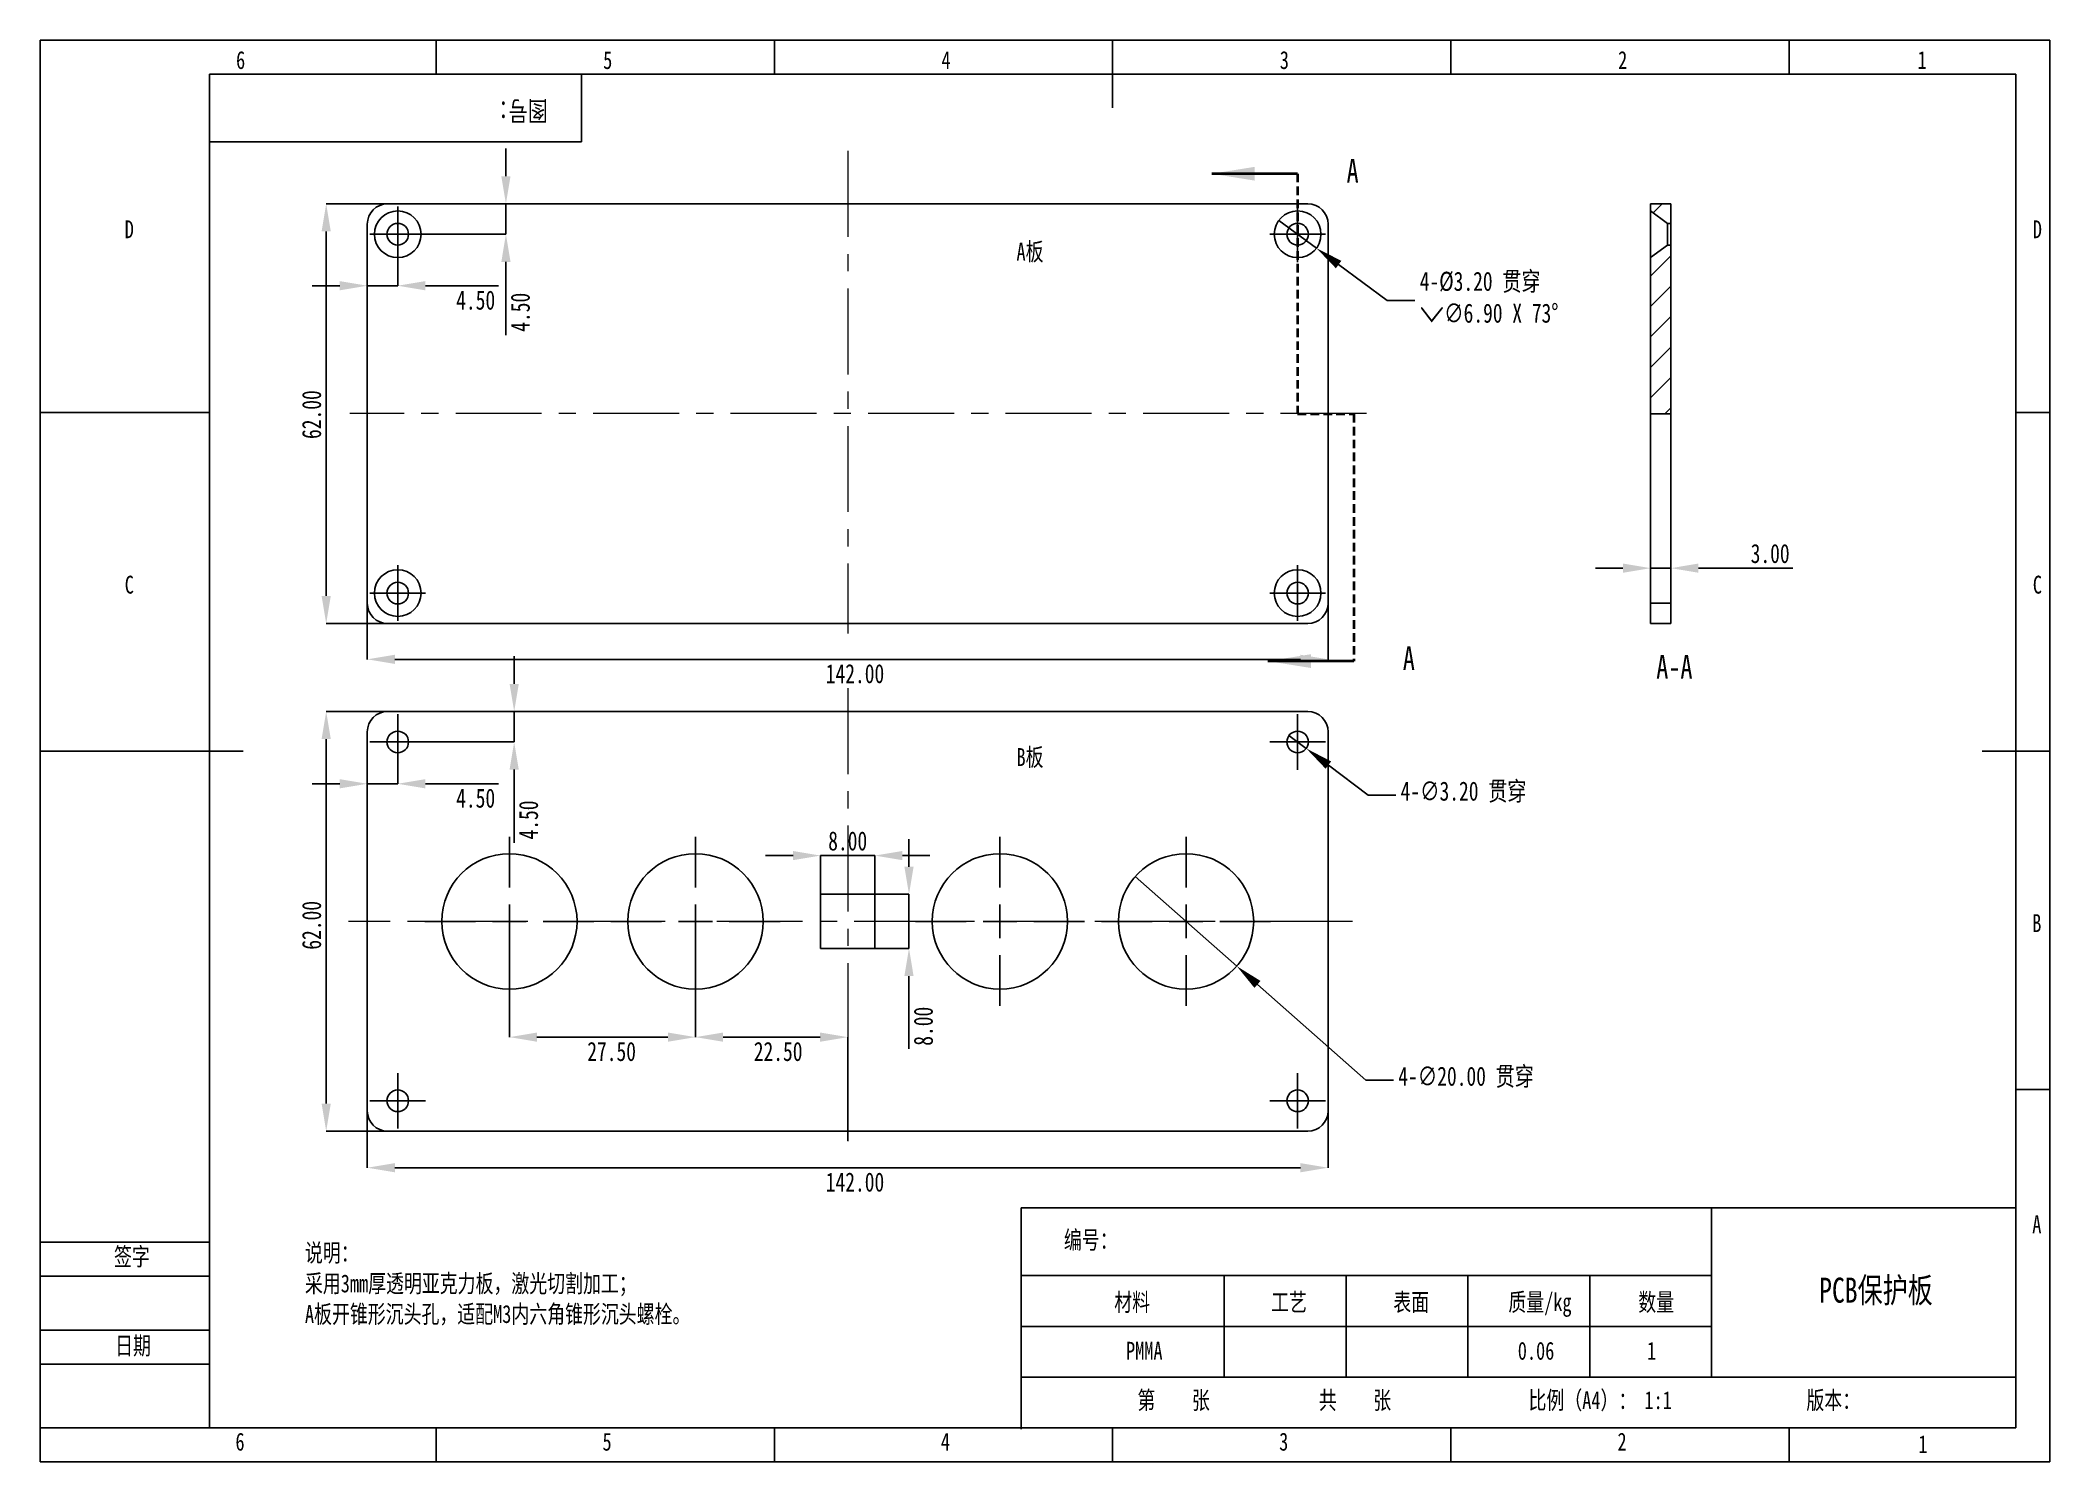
# Model space of a CAD drawing. Header units: millimetres. Extents: x 0 to 297, y 0 to 210.
import ezdxf

# ---------------------------------------------------------------- set-up
doc = ezdxf.new("R2010")
doc.units = ezdxf.units.MM
doc.header["$PDSIZE"] = -1
doc.linetypes.add('CENTERX2', pattern=[20.32, 12.7, -2.54, 2.54, -2.54])
doc.linetypes.add('HIDDEN', pattern=[1.905, 1.27, -0.635])
for name, color, linetype in [('10', 7, 'Continuous'), ('5', 7, 'Continuous'), ('SLD-0_0', 7, 'Continuous'), ('图框', 7, 'Continuous')]:
    doc.layers.add(name, color=color, linetype=linetype)
doc.layers.add('文字层', color=7, linetype='Continuous', lineweight=25)
doc.layers.add('标注层', color=7, linetype='Continuous', lineweight=25)
doc.styles.add('SLDTEXTSTYLE1', font='TXT', dxfattribs={"width": 0.7})
doc.styles.get("Standard").update_dxf_attribs({"font": ''})
doc.styles.get('Standard').set_extended_font_data('HYSWLongFangSong')
doc.dimstyles.new('SLDDIMSTYLE0', dxfattribs={"dimtxt": 2.821533, "dimasz": 4.08, "dimexe": 0, "dimexo": 0.0625, "dimgap": 0.705383, "dimtad": 0, "dimtih": 1, "dimtoh": 1, "dimrnd": 1e-09, "dimzin": 4, "dimdsep": 46, "dimtxsty": 'SLDTEXTSTYLE1', "dimblk1": 'NONE', "dimsah": 1, "dimcen": 0, "dimadec": 0, "dimazin": 1, "dimtfac": 1, "dimtmove": 0, "dimatfit": 3, "dimldrblk": 'NONE', "dimfxl": 1, "dimfrac": 2, "dimtolj": 1, "dimtzin": 12, "dimarcsym": 0})
doc.dimstyles.new('SLDDIMSTYLE1', dxfattribs={"dimtxt": 2.821533, "dimasz": 4.08, "dimexe": 0, "dimexo": 0.0625, "dimgap": 0.705383, "dimtad": 2, "dimrnd": 1e-09, "dimzin": 4, "dimdsep": 46, "dimtxsty": 'SLDTEXTSTYLE1', "dimsah": 1, "dimcen": 0.09, "dimadec": 0, "dimazin": 1, "dimtfac": 1, "dimtmove": 0, "dimatfit": 0, "dimfxl": 1, "dimfrac": 2, "dimtolj": 1, "dimtzin": 12, "dimarcsym": 0})
doc.dimstyles.new('SLDDIMSTYLE2', dxfattribs={"dimtxt": 2.821533, "dimasz": 4.08, "dimexe": 0, "dimexo": 0.0625, "dimgap": 0.705383, "dimtad": 2, "dimrnd": 1e-09, "dimzin": 4, "dimdsep": 46, "dimtxsty": 'SLDTEXTSTYLE1', "dimsah": 1, "dimcen": 0.09, "dimadec": 0, "dimazin": 1, "dimtfac": 1, "dimtofl": 0, "dimtmove": 0, "dimatfit": 3, "dimfxl": 1, "dimfrac": 2, "dimtolj": 1, "dimtzin": 12, "dimarcsym": 0})

# ---------------------------------------------------------------- blocks, each defined once
blk = doc.blocks.new('SW_NOTE_0')
at = {"layer": '标注层', "color": 0, "attachment_point": 1}
for s, insert, char_height in [('说明：', (0, 3.41), 2.646), ('采用3mm厚透明亚克力板，激光切割加工；', (0, -1.12), 2.6458), ('A板开锥形沉头孔，适配M3内六角锥形沉头螺栓。', (0, -5.64), 2.6458)]:
    blk.add_mtext(s, dxfattribs=dict(at, insert=insert, char_height=char_height))
blk = doc.blocks.new('_D')
at = {"layer": 'Defpoints', "color": 0, "transparency": 16777216}
for p in [(183.06, 183.38), (188.61, 179.28)]:
    blk.add_point(p, dxfattribs=at)
at = {"layer": '标注层', "color": 0, "lineweight": -2, "transparency": 16777216}
for p, q in [((183.06, 183.38), (188.61, 179.28)), ((199.09, 171.55), (191.9, 176.86)), ((203.17, 171.55), (199.09, 171.55))]:
    blk.add_line(p, q, dxfattribs=at)
at = {"layer": '标注层', "color": 0, "transparency": 16777216}
blk.add_solid([(192.3, 177.41), (191.49, 176.31), (188.61, 179.28)], dxfattribs=at)
at = {"layer": '标注层', "color": 0, "transparency": 16777216, "insert": (203.88, 175.8), "char_height": 2.8215, "attachment_point": 1}
blk.add_mtext('\\A1;4-%%c3.20 贯穿\\P{\\fGDT;w}∅6.90 X 73°', dxfattribs=at)
blk = doc.blocks.new('_None')
blk = doc.blocks.new('_D_1')
at = {"layer": 'Defpoints', "color": 0, "transparency": 16777216}
for p in [(184.56, 107.29), (187.12, 105.37)]:
    blk.add_point(p, dxfattribs=at)
at = {"layer": '标注层', "color": 0, "lineweight": -2, "transparency": 16777216}
for p, q in [((184.56, 107.29), (187.12, 105.37)), ((196.27, 98.5), (190.38, 102.92)), ((200.35, 98.5), (196.27, 98.5))]:
    blk.add_line(p, q, dxfattribs=at)
at = {"layer": '标注层', "color": 0, "transparency": 16777216}
blk.add_solid([(190.79, 103.46), (189.97, 102.38), (187.12, 105.37)], dxfattribs=at)
at = {"layer": '标注层', "color": 0, "transparency": 16777216, "insert": (201.05, 100.49), "char_height": 2.8215, "attachment_point": 1}
blk.add_mtext('\\A1;4-∅3.20 贯穿', dxfattribs=at)
blk = doc.blocks.new('_D_2')
at = {"layer": 'Defpoints', "color": 0, "transparency": 16777216}
for p in [(161.84, 86.45), (176.84, 73.22)]:
    blk.add_point(p, dxfattribs=at)
at = {"layer": '标注层', "color": 0, "lineweight": -2, "transparency": 16777216}
for p, q in [((161.84, 86.45), (176.84, 73.22)), ((195.92, 56.38), (179.9, 70.52)), ((200, 56.38), (195.92, 56.38))]:
    blk.add_line(p, q, dxfattribs=at)
at = {"layer": '标注层', "color": 0, "transparency": 16777216}
blk.add_solid([(180.35, 71.03), (179.45, 70.01), (176.84, 73.22)], dxfattribs=at)
at = {"layer": '标注层', "color": 0, "transparency": 16777216, "insert": (200.71, 58.37), "char_height": 2.8215, "attachment_point": 1}
blk.add_mtext('\\A1;4-∅20.00 贯穿', dxfattribs=at)
blk = doc.blocks.new('_D_3')
at = {"layer": 'Defpoints', "color": 0, "transparency": 16777216}
for p in [(123.34, 89.55), (115.34, 83.83), (123.34, 83.83)]:
    blk.add_point(p, dxfattribs=at)
at = {"layer": '标注层', "color": 0, "lineweight": -2, "transparency": 16777216}
for p, q in [((111.26, 89.55), (107.18, 89.55)), ((115.34, 83.89), (115.34, 89.55)), ((115.34, 89.55), (123.34, 89.55)), ((123.34, 83.89), (123.34, 89.55)), ((127.42, 89.55), (131.5, 89.55))]:
    blk.add_line(p, q, dxfattribs=at)
at = {"layer": '标注层', "color": 0, "transparency": 16777216}
for points in [[(111.26, 90.23), (111.26, 88.87), (115.34, 89.55)], [(127.42, 90.23), (127.42, 88.87), (123.34, 89.55)]]:
    blk.add_solid(points, dxfattribs=at)
at = {"layer": '标注层', "color": 0, "transparency": 16777216, "insert": (119.34, 93.13), "char_height": 2.822, "attachment_point": 2}
blk.add_mtext('\\A1;8.00', dxfattribs=at)
blk = doc.blocks.new('_D_4')
at = {"layer": 'Defpoints', "color": 0, "transparency": 16777216}
for p in [(123.34, 83.83), (123.34, 75.83), (128.4, 75.83)]:
    blk.add_point(p, dxfattribs=at)
at = {"layer": '标注层', "color": 0, "lineweight": -2, "transparency": 16777216}
for p, q in [((128.4, 87.91), (128.4, 91.99)), ((123.4, 83.83), (128.4, 83.83)), ((128.4, 83.83), (128.4, 75.83)), ((123.4, 75.83), (128.4, 75.83)), ((128.4, 71.75), (128.4, 61))]:
    blk.add_line(p, q, dxfattribs=at)
at = {"layer": '标注层', "color": 0, "transparency": 16777216}
for points in [[(127.72, 87.91), (129.08, 87.91), (128.4, 83.83)], [(127.72, 71.75), (129.08, 71.75), (128.4, 75.83)]]:
    blk.add_solid(points, dxfattribs=at)
at = {"layer": '标注层', "color": 0, "transparency": 16777216, "insert": (129.1, 64.34), "char_height": 2.822, "attachment_point": 2, "rotation": 90}
blk.add_mtext('\\A1;8.00', dxfattribs=at)
blk = doc.blocks.new('_D_5')
at = {"layer": 'Defpoints', "color": 0, "transparency": 16777216}
for p in [(48.34, 51.83), (190.34, 51.83), (190.34, 43.44)]:
    blk.add_point(p, dxfattribs=at)
at = {"layer": '标注层', "color": 0, "lineweight": -2, "transparency": 16777216}
for p, q in [((48.34, 51.77), (48.34, 43.44)), ((190.34, 51.77), (190.34, 43.44)), ((52.42, 43.44), (186.26, 43.44))]:
    blk.add_line(p, q, dxfattribs=at)
at = {"layer": '标注层', "color": 0, "transparency": 16777216}
for points in [[(52.42, 44.12), (52.42, 42.76), (48.34, 43.44)], [(186.26, 44.12), (186.26, 42.76), (190.34, 43.44)]]:
    blk.add_solid(points, dxfattribs=at)
at = {"layer": '标注层', "color": 0, "transparency": 16777216, "insert": (120.42, 42.74), "char_height": 2.822, "attachment_point": 2}
blk.add_mtext('\\A1;142.00', dxfattribs=at)
blk = doc.blocks.new('_D_6')
at = {"layer": 'Defpoints', "color": 0, "transparency": 16777216}
for p in [(51.34, 110.83), (42.27, 48.83), (51.34, 48.83)]:
    blk.add_point(p, dxfattribs=at)
at = {"layer": '标注层', "color": 0, "lineweight": -2, "transparency": 16777216}
for p, q in [((51.28, 110.83), (42.27, 110.83)), ((42.27, 106.75), (42.27, 52.91)), ((51.28, 48.83), (42.27, 48.83))]:
    blk.add_line(p, q, dxfattribs=at)
at = {"layer": '标注层', "color": 0, "transparency": 16777216}
for points in [[(41.59, 106.75), (42.95, 106.75), (42.27, 110.83)], [(41.59, 52.91), (42.95, 52.91), (42.27, 48.83)]]:
    blk.add_solid(points, dxfattribs=at)
at = {"layer": '标注层', "color": 0, "transparency": 16777216, "insert": (38.69, 79.25), "char_height": 2.822, "attachment_point": 2, "rotation": 90}
blk.add_mtext('\\A1;62.00', dxfattribs=at)
blk = doc.blocks.new('_D_7')
at = {"layer": 'Defpoints', "color": 0, "transparency": 16777216}
for p in [(48.34, 126.83), (190.34, 126.83), (190.34, 118.54)]:
    blk.add_point(p, dxfattribs=at)
at = {"layer": '标注层', "color": 0, "lineweight": -2, "transparency": 16777216}
for p, q in [((48.34, 126.77), (48.34, 118.54)), ((190.34, 126.77), (190.34, 118.54)), ((52.42, 118.54), (186.26, 118.54))]:
    blk.add_line(p, q, dxfattribs=at)
at = {"layer": '标注层', "color": 0, "transparency": 16777216}
for points in [[(52.42, 119.22), (52.42, 117.86), (48.34, 118.54)], [(186.26, 119.22), (186.26, 117.86), (190.34, 118.54)]]:
    blk.add_solid(points, dxfattribs=at)
at = {"layer": '标注层', "color": 0, "transparency": 16777216, "insert": (120.42, 117.84), "char_height": 2.822, "attachment_point": 2}
blk.add_mtext('\\A1;142.00', dxfattribs=at)
blk = doc.blocks.new('_D_8')
at = {"layer": 'Defpoints', "color": 0, "transparency": 16777216}
for p in [(42.27, 185.83), (51.34, 185.83), (51.34, 123.83)]:
    blk.add_point(p, dxfattribs=at)
at = {"layer": '标注层', "color": 0, "lineweight": -2, "transparency": 16777216}
for p, q in [((51.28, 185.83), (42.27, 185.83)), ((42.27, 127.91), (42.27, 181.75)), ((51.28, 123.83), (42.27, 123.83))]:
    blk.add_line(p, q, dxfattribs=at)
at = {"layer": '标注层', "color": 0, "transparency": 16777216}
for points in [[(41.59, 181.75), (42.95, 181.75), (42.27, 185.83)], [(41.59, 127.91), (42.95, 127.91), (42.27, 123.83)]]:
    blk.add_solid(points, dxfattribs=at)
at = {"layer": '标注层', "color": 0, "transparency": 16777216, "insert": (38.69, 154.69), "char_height": 2.822, "attachment_point": 2, "rotation": 90}
blk.add_mtext('\\A1;62.00', dxfattribs=at)
blk = doc.blocks.new('_D_9')
at = {"layer": 'Defpoints', "color": 0, "transparency": 16777216}
for p in [(48.34, 182.83), (52.84, 177.23), (48.34, 173.73)]:
    blk.add_point(p, dxfattribs=at)
at = {"layer": '标注层', "color": 0, "lineweight": -2, "transparency": 16777216}
for p, q in [((48.34, 182.77), (48.34, 173.73)), ((52.84, 177.17), (52.84, 173.73)), ((44.26, 173.73), (40.18, 173.73)), ((48.34, 173.73), (52.84, 173.73)), ((56.92, 173.73), (67.73, 173.73))]:
    blk.add_line(p, q, dxfattribs=at)
at = {"layer": '标注层', "color": 0, "transparency": 16777216}
for points in [[(44.26, 174.41), (44.26, 173.05), (48.34, 173.73)], [(56.92, 174.41), (56.92, 173.05), (52.84, 173.73)]]:
    blk.add_solid(points, dxfattribs=at)
at = {"layer": '标注层', "color": 0, "transparency": 16777216, "insert": (64.36, 173.02), "char_height": 2.822, "attachment_point": 2}
blk.add_mtext('\\A1;4.50', dxfattribs=at)
blk = doc.blocks.new('_D_10')
at = {"layer": 'Defpoints', "color": 0, "transparency": 16777216}
for p in [(51.34, 185.83), (68.83, 185.83), (56.94, 181.33)]:
    blk.add_point(p, dxfattribs=at)
at = {"layer": '标注层', "color": 0, "lineweight": -2, "transparency": 16777216}
for p, q in [((68.83, 189.91), (68.83, 193.99)), ((51.4, 185.83), (68.83, 185.83)), ((68.83, 185.83), (68.83, 181.33)), ((57, 181.33), (68.83, 181.33)), ((68.83, 177.25), (68.83, 166.44))]:
    blk.add_line(p, q, dxfattribs=at)
at = {"layer": '标注层', "color": 0, "transparency": 16777216}
for points in [[(68.15, 189.91), (69.51, 189.91), (68.83, 185.83)], [(68.15, 177.25), (69.51, 177.25), (68.83, 181.33)]]:
    blk.add_solid(points, dxfattribs=at)
at = {"layer": '标注层', "color": 0, "transparency": 16777216, "insert": (69.53, 169.81), "char_height": 2.822, "attachment_point": 2, "rotation": 90}
blk.add_mtext('\\A1;4.50', dxfattribs=at)
blk = doc.blocks.new('_D_11')
at = {"layer": 'Defpoints', "color": 0, "transparency": 16777216}
for p in [(51.34, 110.83), (70.05, 110.83), (52.84, 106.33)]:
    blk.add_point(p, dxfattribs=at)
at = {"layer": '标注层', "color": 0, "lineweight": -2, "transparency": 16777216}
for p, q in [((70.05, 114.91), (70.05, 118.99)), ((51.4, 110.83), (70.05, 110.83)), ((70.05, 110.83), (70.05, 106.33)), ((52.9, 106.33), (70.05, 106.33)), ((70.05, 102.25), (70.05, 91.44))]:
    blk.add_line(p, q, dxfattribs=at)
at = {"layer": '标注层', "color": 0, "transparency": 16777216}
for points in [[(69.37, 114.91), (70.73, 114.91), (70.05, 110.83)], [(69.37, 102.25), (70.73, 102.25), (70.05, 106.33)]]:
    blk.add_solid(points, dxfattribs=at)
at = {"layer": '标注层', "color": 0, "transparency": 16777216, "insert": (70.75, 94.81), "char_height": 2.822, "attachment_point": 2, "rotation": 90}
blk.add_mtext('\\A1;4.50', dxfattribs=at)
blk = doc.blocks.new('_D_12')
at = {"layer": 'Defpoints', "color": 0, "transparency": 16777216}
for p in [(48.34, 107.83), (52.84, 106.33), (48.34, 100.16)]:
    blk.add_point(p, dxfattribs=at)
at = {"layer": '标注层', "color": 0, "lineweight": -2, "transparency": 16777216}
for p, q in [((48.34, 107.77), (48.34, 100.16)), ((52.84, 106.27), (52.84, 100.16)), ((44.26, 100.16), (40.18, 100.16)), ((48.34, 100.16), (52.84, 100.16)), ((56.92, 100.16), (67.73, 100.16))]:
    blk.add_line(p, q, dxfattribs=at)
at = {"layer": '标注层', "color": 0, "transparency": 16777216}
for points in [[(44.26, 100.84), (44.26, 99.48), (48.34, 100.16)], [(56.92, 100.84), (56.92, 99.48), (52.84, 100.16)]]:
    blk.add_solid(points, dxfattribs=at)
at = {"layer": '标注层', "color": 0, "transparency": 16777216, "insert": (64.36, 99.45), "char_height": 2.822, "attachment_point": 2}
blk.add_mtext('\\A1;4.50', dxfattribs=at)
blk = doc.blocks.new('_D_13')
at = {"layer": 'Defpoints', "color": 0, "transparency": 16777216}
for p in [(69.34, 79.83), (96.84, 79.83), (96.84, 62.73)]:
    blk.add_point(p, dxfattribs=at)
at = {"layer": '标注层', "color": 0, "lineweight": -2, "transparency": 16777216}
for p, q in [((69.34, 79.77), (69.34, 62.73)), ((96.84, 79.77), (96.84, 62.73)), ((73.42, 62.73), (92.76, 62.73))]:
    blk.add_line(p, q, dxfattribs=at)
at = {"layer": '标注层', "color": 0, "transparency": 16777216}
for points in [[(73.42, 63.41), (73.42, 62.05), (69.34, 62.73)], [(92.76, 63.41), (92.76, 62.05), (96.84, 62.73)]]:
    blk.add_solid(points, dxfattribs=at)
at = {"layer": '标注层', "color": 0, "transparency": 16777216, "insert": (84.45, 62.03), "char_height": 2.822, "attachment_point": 2}
blk.add_mtext('\\A1;27.50', dxfattribs=at)
blk = doc.blocks.new('_D_14')
at = {"layer": 'Defpoints', "color": 0, "transparency": 16777216}
for p in [(96.84, 79.83), (119.34, 62.73), (119.34, 47.36)]:
    blk.add_point(p, dxfattribs=at)
at = {"layer": '标注层', "color": 0, "lineweight": -2, "transparency": 16777216}
for p, q in [((96.84, 79.77), (96.84, 62.73)), ((100.92, 62.73), (115.26, 62.73)), ((119.34, 47.42), (119.34, 62.73))]:
    blk.add_line(p, q, dxfattribs=at)
at = {"layer": '标注层', "color": 0, "transparency": 16777216}
for points in [[(100.92, 63.41), (100.92, 62.05), (96.84, 62.73)], [(115.26, 63.41), (115.26, 62.05), (119.34, 62.73)]]:
    blk.add_solid(points, dxfattribs=at)
at = {"layer": '标注层', "color": 0, "transparency": 16777216, "insert": (109.06, 62.03), "char_height": 2.822, "attachment_point": 2}
blk.add_mtext('\\A1;22.50', dxfattribs=at)
blk = doc.blocks.new('SW_CENTERMARKSYMBOL_0')
at = {"layer": '标注层', "color": 0}
for p, q in [((0, 2.5), (0, 4.1)), ((-2.5, 0), (-4.1, 0)), ((0, 0), (-2.5, 0)), ((0, 0), (0, 2.5)), ((0, 0), (0, -2.5)), ((0, 0), (2.5, 0)), ((2.5, 0), (4.1, 0)), ((0, -2.5), (0, -4.1))]:
    blk.add_line(p, q, dxfattribs=at)
blk = doc.blocks.new('SW_CENTERMARKSYMBOL_1')
at = {"layer": '标注层', "color": 0}
for p, q in [((0, 2.5), (0, 4.1)), ((-2.5, 0), (-4.1, 0)), ((0, 0), (-2.5, 0)), ((0, 0), (0, 2.5)), ((0, 0), (0, -2.5)), ((0, 0), (2.5, 0)), ((2.5, 0), (4.1, 0)), ((0, -2.5), (0, -4.1))]:
    blk.add_line(p, q, dxfattribs=at)
blk = doc.blocks.new('SW_CENTERMARKSYMBOL_2')
at = {"layer": '标注层', "color": 0}
for p, q in [((0, 2.5), (0, 4.1)), ((-2.5, 0), (-4.1, 0)), ((0, 0), (-2.5, 0)), ((0, 0), (0, 2.5)), ((0, 0), (0, -2.5)), ((0, 0), (2.5, 0)), ((2.5, 0), (4.1, 0)), ((0, -2.5), (0, -4.1))]:
    blk.add_line(p, q, dxfattribs=at)
blk = doc.blocks.new('SW_CENTERMARKSYMBOL_3')
at = {"layer": '标注层', "color": 0}
for p, q in [((0, 2.5), (0, 4.1)), ((-2.5, 0), (-4.1, 0)), ((0, 0), (-2.5, 0)), ((0, 0), (0, 2.5)), ((0, 0), (0, -2.5)), ((0, 0), (2.5, 0)), ((2.5, 0), (4.1, 0)), ((0, -2.5), (0, -4.1))]:
    blk.add_line(p, q, dxfattribs=at)
blk = doc.blocks.new('SW_CENTERMARKSYMBOL_4')
at = {"layer": '标注层', "color": 0}
for p, q in [((0, 5), (0, 12.5)), ((-5, 0), (-12.5, 0)), ((0, 0), (-2.5, 0)), ((0, 0), (0, 2.5)), ((0, 0), (0, -2.5)), ((0, 0), (2.5, 0)), ((5, 0), (12.5, 0)), ((0, -5), (0, -12.5))]:
    blk.add_line(p, q, dxfattribs=at)
blk = doc.blocks.new('SW_CENTERMARKSYMBOL_5')
at = {"layer": '标注层', "color": 0}
for p, q in [((0, 5), (0, 12.5)), ((-5, 0), (-12.5, 0)), ((0, 0), (-2.5, 0)), ((0, 0), (0, 2.5)), ((0, 0), (0, -2.5)), ((0, 0), (2.5, 0)), ((5, 0), (12.5, 0)), ((0, -5), (0, -12.5))]:
    blk.add_line(p, q, dxfattribs=at)
blk = doc.blocks.new('SW_CENTERMARKSYMBOL_6')
at = {"layer": '标注层', "color": 0}
for p, q in [((0, 5), (0, 12.5)), ((-5, 0), (-12.5, 0)), ((0, 0), (-2.5, 0)), ((0, 0), (0, 2.5)), ((0, 0), (0, -2.5)), ((0, 0), (2.5, 0)), ((5, 0), (12.5, 0)), ((0, -5), (0, -12.5))]:
    blk.add_line(p, q, dxfattribs=at)
blk = doc.blocks.new('SW_CENTERMARKSYMBOL_7')
at = {"layer": '标注层', "color": 0}
for p, q in [((0, 5), (0, 12.5)), ((-5, 0), (-12.5, 0)), ((0, 0), (-2.5, 0)), ((0, 0), (0, 2.5)), ((0, 0), (0, -2.5)), ((0, 0), (2.5, 0)), ((5, 0), (12.5, 0)), ((0, -5), (0, -12.5))]:
    blk.add_line(p, q, dxfattribs=at)
blk = doc.blocks.new('SW_CENTERMARKSYMBOL_8')
at = {"layer": '标注层', "color": 0}
for p, q in [((0, 2.5), (0, 4.1)), ((-2.5, 0), (-4.1, 0)), ((0, 0), (-2.5, 0)), ((0, 0), (0, 2.5)), ((0, 0), (0, -2.5)), ((0, 0), (2.5, 0)), ((2.5, 0), (4.1, 0)), ((0, -2.5), (0, -4.1))]:
    blk.add_line(p, q, dxfattribs=at)
blk = doc.blocks.new('SW_CENTERMARKSYMBOL_9')
at = {"layer": '标注层', "color": 0}
for p, q in [((0, 2.5), (0, 4.1)), ((-2.5, 0), (-4.1, 0)), ((0, 0), (-2.5, 0)), ((0, 0), (0, 2.5)), ((0, 0), (0, -2.5)), ((0, 0), (2.5, 0)), ((2.5, 0), (4.1, 0)), ((0, -2.5), (0, -4.1))]:
    blk.add_line(p, q, dxfattribs=at)
blk = doc.blocks.new('SW_CENTERMARKSYMBOL_10')
at = {"layer": '标注层', "color": 0}
for p, q in [((0, 2.5), (0, 4.1)), ((-2.5, 0), (-4.1, 0)), ((0, 0), (-2.5, 0)), ((0, 0), (0, 2.5)), ((0, 0), (0, -2.5)), ((0, 0), (2.5, 0)), ((2.5, 0), (4.1, 0)), ((0, -2.5), (0, -4.1))]:
    blk.add_line(p, q, dxfattribs=at)
blk = doc.blocks.new('SW_CENTERMARKSYMBOL_11')
at = {"layer": '标注层', "color": 0}
for p, q in [((0, 2.5), (0, 4.1)), ((-2.5, 0), (-4.1, 0)), ((0, 0), (-2.5, 0)), ((0, 0), (0, 2.5)), ((0, 0), (0, -2.5)), ((0, 0), (2.5, 0)), ((2.5, 0), (4.1, 0)), ((0, -2.5), (0, -4.1))]:
    blk.add_line(p, q, dxfattribs=at)
blk = doc.blocks.new('_D_15')
at = {"layer": 'Defpoints', "color": 0, "transparency": 16777216}
for p in [(238, 132.01), (238, 126.83), (241, 126.83)]:
    blk.add_point(p, dxfattribs=at)
at = {"layer": '标注层', "color": 0, "lineweight": -2, "transparency": 16777216}
for p, q in [((233.92, 132.01), (229.84, 132.01)), ((238, 126.89), (238, 132.01)), ((238, 132.01), (241, 132.01)), ((241, 126.89), (241, 132.01)), ((245.08, 132.01), (259, 132.01))]:
    blk.add_line(p, q, dxfattribs=at)
at = {"layer": '标注层', "color": 0, "transparency": 16777216}
for points in [[(233.92, 132.69), (233.92, 131.33), (238, 132.01)], [(245.08, 132.69), (245.08, 131.33), (241, 132.01)]]:
    blk.add_solid(points, dxfattribs=at)
at = {"layer": '标注层', "color": 0, "transparency": 16777216, "insert": (255.67, 135.59), "char_height": 2.822, "attachment_point": 2}
blk.add_mtext('\\A1;3.00', dxfattribs=at)

msp = doc.modelspace()

# ---------------------------------------------------------------- hatches: boundary and pattern name
at = {"linetype": 'Continuous', "lineweight": 18}
h = msp.add_hatch(dxfattribs=at)
h.set_pattern_fill('ANSI31', angle=3e-322, style=0)
h.paths.add_polyline_path([(241.004, 185.832), (238.004, 185.832), (238.004, 184.782), (240.504, 182.932), (241.004, 182.932)], flags=0)
h = msp.add_hatch(dxfattribs=at)
h.set_pattern_fill('ANSI31', angle=3e-322, style=0)
h.paths.add_polyline_path([(238.004, 154.793), (241.004, 154.793), (241.004, 179.732), (240.504, 179.732), (238.004, 177.882)], flags=0)

# ---------------------------------------------------------------- linework, layer by layer
at = {"color": 7, "linetype": 'Continuous', "lineweight": 35}
for p, q in [((185.839, 190.277), (173.139, 190.277)), ((194.151, 118.279), (181.451, 118.279))]:
    msp.add_line(p, q, dxfattribs=at)
at = {"color": 7, "linetype": 'HIDDEN', "lineweight": 35}
for p, q in [((185.839, 190.277), (185.839, 154.793)), ((185.839, 154.793), (194.151, 154.793)), ((194.151, 154.793), (194.151, 118.279))]:
    msp.add_line(p, q, dxfattribs=at)
at = {"color": 7, "linetype": 'Continuous', "lineweight": 25}
for p, q in [((51.339, 185.832), (187.339, 185.832)), ((238.004, 184.782), (238.004, 185.832)), ((238.004, 185.832), (241.004, 185.832)), ((238.004, 177.882), (238.004, 184.782)), ((238.004, 184.782), (240.504, 182.932)), ((241.004, 182.932), (241.004, 185.832)), ((48.339, 126.832), (48.339, 182.832)), ((190.339, 182.832), (190.339, 126.832)), ((240.504, 182.932), (240.504, 179.732)), ((240.504, 182.932), (241.004, 182.932)), ((241.004, 179.732), (241.004, 182.932)), ((240.504, 179.732), (238.004, 177.882)), ((241.004, 179.732), (240.504, 179.732)), ((241.004, 154.793), (241.004, 179.732)), ((238.004, 154.793), (238.004, 177.882)), ((238.004, 154.793), (241.004, 154.793)), ((238.004, 154.793), (238.004, 126.832)), ((241.004, 154.793), (241.004, 126.832)), ((241.004, 126.832), (238.004, 126.832)), ((238.004, 126.832), (238.004, 123.832)), ((241.004, 126.832), (241.004, 123.832)), ((187.339, 123.832), (51.339, 123.832)), ((241.004, 123.832), (238.004, 123.832)), ((51.339, 110.832), (187.339, 110.832)), ((48.339, 51.832), (48.339, 107.832)), ((190.339, 107.832), (190.339, 51.832)), ((115.339, 83.832), (123.339, 83.832)), ((115.339, 75.832), (115.339, 83.832)), ((123.339, 83.832), (123.339, 75.832)), ((123.339, 75.832), (115.339, 75.832)), ((187.339, 48.832), (51.339, 48.832))]:
    msp.add_line(p, q, dxfattribs=at)
for centre, radius in [((52.839, 181.332), 3.45), ((185.839, 181.332), 3.45), ((52.839, 181.332), 1.6), ((185.839, 181.332), 1.6), ((52.839, 128.332), 3.45), ((185.839, 128.332), 3.45), ((52.839, 128.332), 1.6), ((185.839, 128.332), 1.6), ((52.839, 106.332), 1.6), ((185.839, 106.332), 1.6), ((69.339, 79.832), 10), ((96.839, 79.832), 10), ((141.839, 79.832), 10), ((169.339, 79.832), 10), ((52.839, 53.332), 1.6), ((185.839, 53.332), 1.6)]:
    msp.add_circle(centre, radius, dxfattribs=at)
for centre, start, end in [((51.339, 182.832), 90, 180), ((187.339, 182.832), 0, 90), ((51.339, 126.832), 180, 270), ((187.339, 126.832), 270, 0), ((51.339, 107.832), 90, 180), ((187.339, 107.832), 0, 90), ((51.339, 51.832), 180, 270), ((187.339, 51.832), 270, 0)]:
    msp.add_arc(centre, 3, start, end, dxfattribs=at)
at = {"color": 7, "linetype": 'Continuous', "lineweight": 35}
for points in [[(173.139, 190.277), (179.489, 189.261), (179.489, 191.293)], [(181.451, 118.279), (187.801, 117.263), (187.801, 119.295)]]:
    msp.add_solid(points, dxfattribs=at)
at = {"layer": '5', "color": 7, "lineweight": 25}
for q in [(145, 4.83), (292, 37.5)]:
    msp.add_line((145, 37.5), q, dxfattribs=at)
at = {"layer": 'SLD-0_0'}
for p, q in [((80, 195), (80, 205)), ((25, 195), (80, 195)), ((247, 12.5), (247, 37.5)), ((145, 27.5), (247, 27.5)), ((175, 12.5), (175, 27.5)), ((193, 27.5), (193, 12.5)), ((211, 27.5), (211, 12.5)), ((229, 27.5), (229, 12.5)), ((175, 20), (145, 20)), ((193, 20), (175, 20)), ((211, 20), (193, 20)), ((211, 20), (229, 20)), ((229, 20), (247, 20)), ((145, 12.5), (292, 12.5))]:
    msp.add_line(p, q, dxfattribs=at)
at = {"layer": '图框'}
for p, q in [((0, 0), (0, 210)), ((0, 210), (297, 210)), ((58.5, 210), (58.5, 205)), ((108.5, 210), (108.5, 205)), ((208.5, 210), (208.5, 205)), ((258.5, 210), (258.5, 205)), ((297, 0), (297, 210)), ((0, 155), (25, 155)), ((297, 155), (292, 155)), ((297, 55), (292, 55)), ((0, 32.43), (25, 32.43)), ((0, 27.43), (25, 27.43)), ((0, 19.43), (25, 19.43)), ((0, 14.43), (25, 14.43)), ((0, 5), (25, 5)), ((58.5, 0), (58.5, 5)), ((108.5, 0), (108.5, 5)), ((208.5, 0), (208.5, 5)), ((258.5, 0), (258.5, 5)), ((0, 0), (297, 0))]:
    msp.add_line(p, q, dxfattribs=at)
at = {"layer": '图框', "lineweight": 25}
for p, q in [((158.5, 210), (158.5, 200)), ((0, 105), (30, 105)), ((297, 105), (287, 105)), ((25, 5), (292, 5)), ((158.5, 0), (158.5, 5))]:
    msp.add_line(p, q, dxfattribs=at)
at = {"layer": '图框', "linetype": 'Continuous', "lineweight": 25}
for p, q in [((25, 5), (25, 205)), ((25, 205), (292, 205)), ((292, 5), (292, 205))]:
    msp.add_line(p, q, dxfattribs=at)
at = {"layer": '标注层', "linetype": 'CENTERX2', "lineweight": 18}
for p, q in [((119.339, 193.647), (119.339, 122.357)), ((196.024, 154.832), (45.749, 154.832)), ((119.339, 114.302), (119.339, 47.358)), ((193.964, 79.832), (45.583, 79.832))]:
    msp.add_line(p, q, dxfattribs=at)

# ---------------------------------------------------------------- block references
at = {"layer": '标注层'}
for name, p in [('SW_CENTERMARKSYMBOL_1', (52.839, 181.332)), ('SW_CENTERMARKSYMBOL_3', (185.839, 181.332)), ('SW_CENTERMARKSYMBOL_0', (52.839, 128.332)), ('SW_CENTERMARKSYMBOL_2', (185.839, 128.332)), ('SW_CENTERMARKSYMBOL_9', (52.839, 106.332)), ('SW_CENTERMARKSYMBOL_10', (185.839, 106.332)), ('SW_CENTERMARKSYMBOL_5', (69.339, 79.832)), ('SW_CENTERMARKSYMBOL_6', (96.839, 79.832)), ('SW_CENTERMARKSYMBOL_4', (141.839, 79.832)), ('SW_CENTERMARKSYMBOL_7', (169.339, 79.832)), ('SW_CENTERMARKSYMBOL_8', (52.839, 53.332)), ('SW_CENTERMARKSYMBOL_11', (185.839, 53.332)), ('SW_NOTE_0', (39.127, 28.792))]:
    msp.add_blockref(name, p, dxfattribs=at)

# ---------------------------------------------------------------- texts
at = {"color": 7, "linetype": 'Continuous', "char_height": 3.5, "attachment_point": 1}
for insert in [(193.068, 192.443), (201.381, 120.445)]:
    msp.add_mtext('A', dxfattribs=dict(at, insert=insert))
at = {"layer": '10', "color": 7, "char_height": 2.6458, "attachment_point": 2}
for s, insert in [('签字', (13.558, 31.638)), ('日期', (13.708, 18.475))]:
    msp.add_mtext(s, dxfattribs=dict(at, insert=insert))
at = {"layer": '图框', "char_height": 2.646, "attachment_point": 2}
for s, insert in [('6', (29.625, 208.396)), ('5', (83.875, 208.396)), ('4', (133.875, 208.396)), ('3', (183.875, 208.396)), ('2', (233.875, 208.396)), ('1', (278.125, 208.396)), ('D', (13.164, 183.396)), ('D', (295.164, 183.396)), ('C', (13.164, 130.896)), ('C', (295.164, 130.896)), ('B', (295.082, 80.896)), ('A', (295.082, 36.415)), ('6', (29.53, 4.3)), ('5', (83.78, 4.3)), ('4', (133.78, 4.3)), ('3', (183.78, 4.3)), ('2', (233.78, 4.3)), ('1', (278.256, 3.925))]:
    msp.add_mtext(s, dxfattribs=dict(at, insert=insert))
at = {"layer": '文字层', "color": 7, "insert": (70.637, 198.063), "char_height": 2.9104, "attachment_point": 2, "rotation": 180}
msp.add_mtext('图号：', dxfattribs=at)
at = {"layer": '文字层', "color": 7, "char_height": 2.6458}
for s, insert, attachment_point in [('编号：', (155.261, 34.106), 2), ('材料', (161.383, 24.913), 2), ('工艺', (184.564, 24.913), 2), ('表面', (202.627, 24.913), 2), ('质量/kg', (221.649, 24.913), 2), ('数量', (238.828, 24.913), 2), ('第    张', (172.851, 10.428), 3), ('共    张', (194.312, 10.428), 2), ('比例（A4）：', (227.923, 10.428), 2), ('版本：', (264.996, 10.428), 2)]:
    msp.add_mtext(s, dxfattribs=dict(at, insert=insert, attachment_point=attachment_point))
at = {"layer": '文字层', "attachment_point": 2}
for s, insert, char_height in [('PCB保护板', (271.314, 27.207), 3.7042), ('PMMA', (163.175, 17.722), 2.6458), ('0.06', (221.072, 17.722), 2.6458), ('1', (238.149, 17.722), 2.646), ('1:1', (239.116, 10.428), 2.6458)]:
    msp.add_mtext(s, dxfattribs=dict(at, insert=insert, char_height=char_height))
at = {"layer": '标注层'}
for s, insert, char_height, attachment_point in [('A板', (144.285, 180.098), 2.6458, 1), ('A-A', (241.516, 119.188), 3.5, 2), ('B板', (144.285, 105.424), 2.6458, 1)]:
    msp.add_mtext(s, dxfattribs=dict(at, insert=insert, char_height=char_height, attachment_point=attachment_point))

# ---------------------------------------------------------------- dimensions: what is measured, and where the dimension line sits
for base, p1, p2, angle, dimstyle, picture, middle in [((68.829, 185.832), (56.939, 181.332), (51.339, 185.832), 90, 'SLDDIMSTYLE1', '_D_10', (68.829, 169.806)), ((42.267, 185.832), (51.339, 123.832), (51.339, 185.832), 90, 'SLDDIMSTYLE2', '_D_8', (42.267, 154.686)), ((70.047, 110.832), (52.839, 106.332), (51.339, 110.832), 90, 'SLDDIMSTYLE1', '_D_11', (70.047, 94.806)), ((42.267, 48.832), (51.339, 110.832), (51.339, 48.832), 90, 'SLDDIMSTYLE2', '_D_6', (42.267, 79.252)), ((128.399, 75.832), (123.339, 83.832), (123.339, 75.832), 90, 'SLDDIMSTYLE1', '_D_4', (128.399, 64.338)), ((190.339, 43.441), (48.339, 51.832), (190.339, 51.832), 0, 'SLDDIMSTYLE2', '_D_5', (120.415, 43.441))]:
    dim = msp.add_linear_dim(base=base, p1=p1, p2=p2, angle=angle, dimstyle=dimstyle, override={"dimtxsty": 'Standard'}, dxfattribs=at)
    dim.commit()
    dim.dimension.update_dxf_attribs({"geometry": picture, "text_midpoint": middle, "dimtype": 160})
for base, p1, p2, dimstyle, picture, middle in [((48.339, 173.727), (52.839, 177.232), (48.339, 182.832), 'SLDDIMSTYLE1', '_D_9', (64.364, 173.727)), ((238.004, 132.014), (241.004, 126.832), (238.004, 126.832), 'SLDDIMSTYLE1', '_D_15', (255.673, 132.014)), ((190.339, 118.544), (48.339, 126.832), (190.339, 126.832), 'SLDDIMSTYLE2', '_D_7', (120.415, 118.544)), ((48.339, 100.16), (52.839, 106.332), (48.339, 107.832), 'SLDDIMSTYLE1', '_D_12', (64.364, 100.16)), ((123.339, 89.553), (115.339, 83.832), (123.339, 83.832), 'SLDDIMSTYLE1', '_D_3', (119.339, 89.553)), ((96.839, 62.732), (69.339, 79.832), (96.839, 79.832), 'SLDDIMSTYLE2', '_D_13', (84.446, 62.732)), ((119.339, 62.732), (96.839, 79.832), (119.339, 47.358), 'SLDDIMSTYLE2', '_D_14', (109.061, 62.732))]:
    dim = msp.add_linear_dim(base=base, p1=p1, p2=p2, dimstyle=dimstyle, override={"dimtxsty": 'Standard'}, dxfattribs=at)
    dim.commit()
    dim.dimension.update_dxf_attribs({"geometry": picture, "text_midpoint": middle, "dimtype": 160})
for p1, p2, text, picture, middle in [((183.063, 183.38), (188.615, 179.283), '4-%%c3.20 贯穿\\P{\\fGDT;w}<> X 73°', '_D', (215.104, 171.55)), ((184.559, 107.292), (187.118, 105.371), '4-<> 贯穿', '_D_1', (210.291, 98.502)), ((161.839, 86.446), (176.839, 73.217), '4-<> 贯穿', '_D_2', (210.656, 56.384))]:
    dim = msp.add_diameter_dim_2p(p1=p1, p2=p2, text=text, dimstyle='SLDDIMSTYLE0', override={"dimtxsty": 'Standard'}, dxfattribs=at)
    dim.commit()
    dim.dimension.update_dxf_attribs({"geometry": picture, "text_midpoint": middle, "dimtype": 163})

doc.saveas('drawing.dxf')
